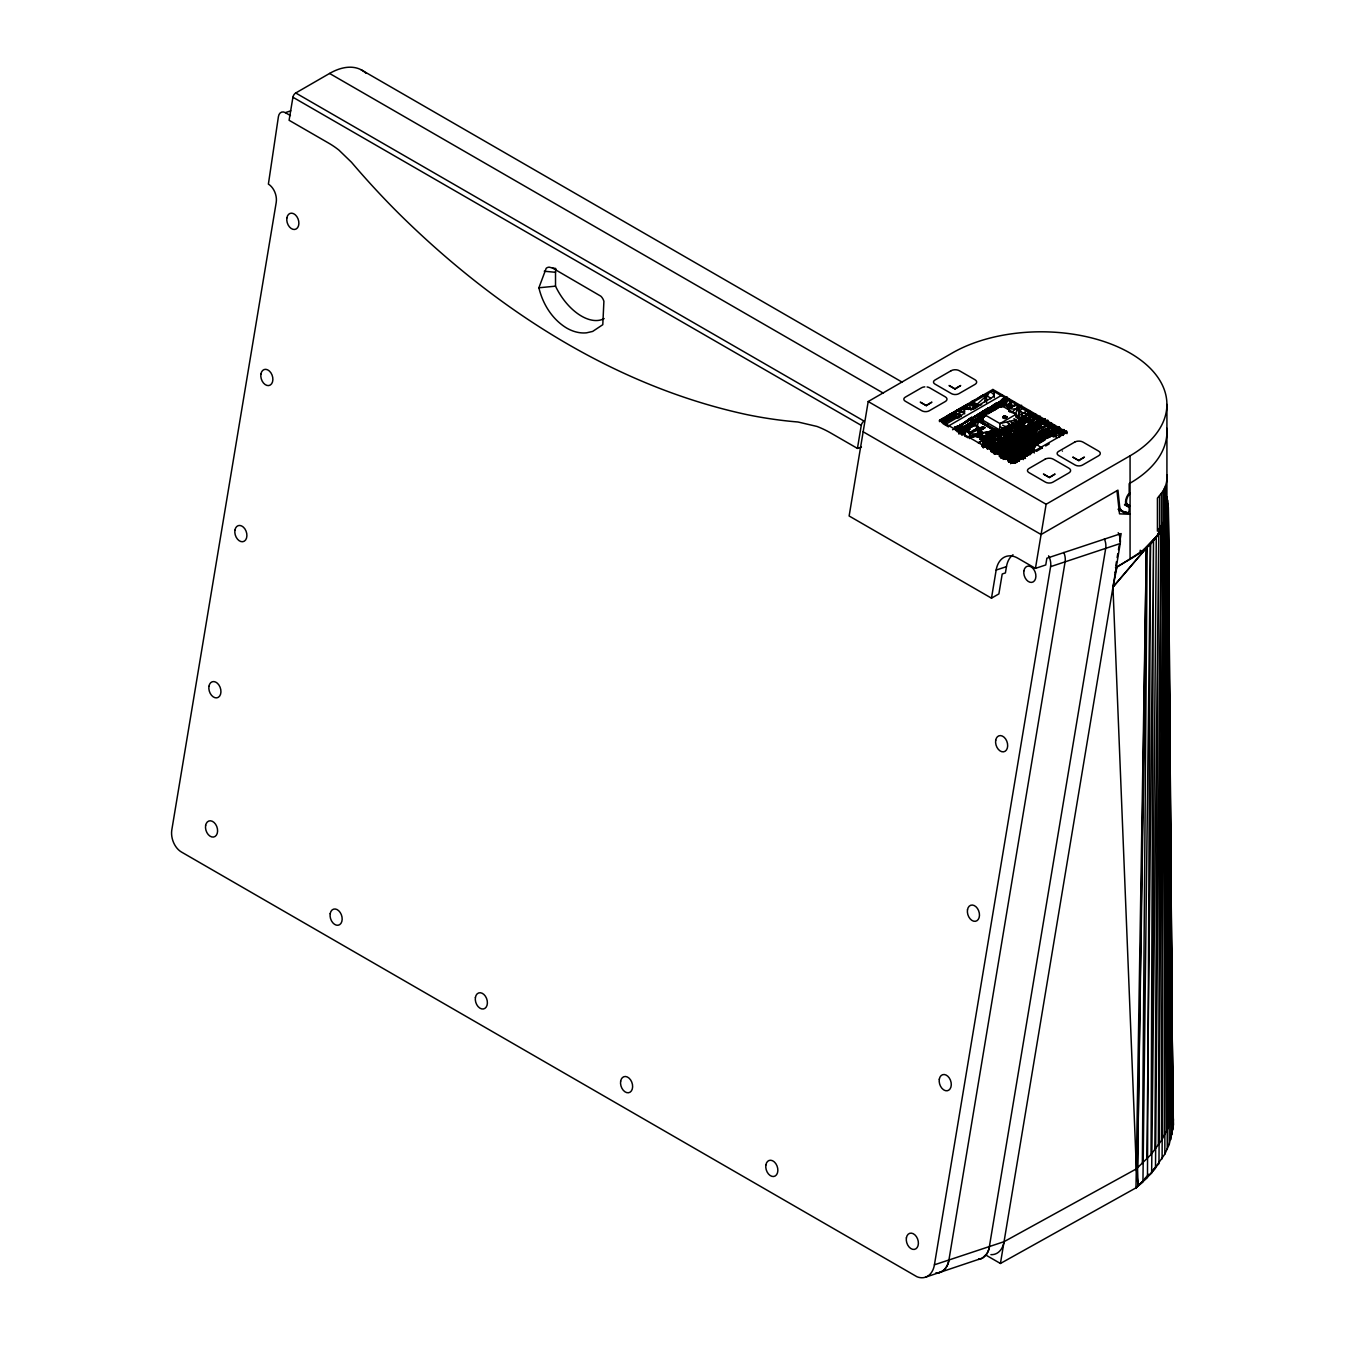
<?xml version="1.0" encoding="UTF-8"?>
<svg xmlns="http://www.w3.org/2000/svg" width="1345" height="1345" viewBox="0 0 1345 1345"><rect width="100%" height="100%" fill="white"/><g stroke="black" fill="none" stroke-linecap="round" stroke-linejoin="round"><path stroke-width="1.5" d="M995.35 453.147L1007.338 444.926L1031.48 431.695L1031.48 420.296L1034.339 418.648M1018.619 418.446L1018.636 411.082L1021.46 409.384M1019.661 420.481L1019.661 411.267M985.885 1255.087L1000.428 1263.476L1135.987 1187.854L1151.639 1172.907L1164.854 1154.06L1164.602 524.836L1168.217 510.848L1167.006 496.708M1167.241 1149.235L1167.006 517.892L1169.242 1144.393L1164.854 1154.06M960.397 432.636C968.938 432.434 957.674 423.288 963.423 428.467L963.44 430.871L959.59 433.309L960.565 432.754L959.674 430.686L957.354 429.29L958.195 428.82L958.228 431.459L957.304 429.358L958.245 428.769L960.532 430.114L960.515 432.804L964.415 430.534L964.415 427.979L961.204 427.054L960.515 432.804L959.59 433.309L958.245 428.769L957.354 431.997M958.834 434.065C963.625 431.157 962.465 431.442 961.86 434.015M962.549 433.561L964.836 432.249M1045.082 418.951L1042.257 420.598C1035.347 414.394 1029.665 412.696 1018.653 406.963L1021.628 405.248M1041.064 419.304L1039.988 418.009L1040.862 422.532M1055.926 431.224L1056.279 430.35L1051.874 428.887C1053.74 422.532 1046.528 424.095 1045.048 421.119M1050.092 427.861L1052.16 429.055M1051.874 425.793C1053.152 423.137 1049.907 427.206 1052.244 428.231C1051.252 423.406 1051.622 426.197 1052.109 428.651C1050.815 423.44 1059.406 428.685 1061.087 431.476L1063.929 429.828M1063.929 429.492L1061.087 431.123C1065.122 430.114 1063.424 437.495 1059.423 433.241C1059.036 419.102 1058.28 438.05 1055.64 431.072C1059.12 427.861 1053.034 426.331 1054.547 426.97C1055.102 433.746 1057.389 428.483 1054.547 426.97M290.772 110.828L285.342 112.644A8.07 5.531 71.6 0 0 278.415 116.628L268.395 184.097A14.425 9.886 71.6 0 1 276.196 202.557L171.773 830.151A17.182 11.769 71.6 0 0 181.44 852.024L916.971 1276.758A22.949 15.72 71.6 0 0 934.422 1264.804L1004.043 1241.687L1136.357 1168.889L1151.051 1154.548L1161.492 1140.493L1162.954 528.249L1164.602 524.836L1162.097 1158.852M1164.249 1135.701L1165.947 521.372L1166.636 1130.893L1161.492 1140.493M964.718 435.763C962.717 429.996 966.584 428.029 970.434 432.502C970.653 432.333 981.531 426.197 977.596 428.433C976.571 442.757 983.481 423.877 974.284 425.003L973.158 425.911L974.2 425.054M1158.381 1145.234L1161.004 531.594L1162.954 528.249L1158.97 1163.593L1153.22 1169.662M990.357 438.319L986.81 440.336C994.829 442.892 991.467 446.809 985.919 441.076C987.852 436.015 993.249 439.445 986.053 439.933M995.266 442.37L991.719 444.59L995.35 442.555L995.266 440.992L991.853 443.278M1144.914 548.474L1144.074 549.466L1157.339 535.377L1165.56 518.548A125.825 72.647 0 0 0 1166.771 504.325M1145.705 548.256L1145.705 547.818A125.825 72.21 0.3 0 0 1164.501 521.86L1157.339 535.697L1144.898 548.911M1140.173 1183.617L1135.987 1187.803L1142.947 1181.919L1150.463 544.355L1146.36 547.987L1135.987 1187.854L1147.47 1177.463L1150.463 544.355L1161.004 531.594L1155.489 1168.284L1151.303 1172.47M1154.884 1149.925L1158.785 534.907L1151.639 1172.907L1135.987 1187.803M1142.359 1163.576L1147.167 547.348L1137.534 1167.931L1138.122 1186.29L1136.357 1168.889L1112.971 587.109L1116.905 567.22L1140.241 552.324L1140.257 550.223M1033.279 432.3L1033.363 422.448L1039.483 420.027M1156.28 538.134L1151.051 1154.548L1153.506 541.278L1146.865 1159.104M1169.242 1144.393L1173.378 1125.076L1172.168 1032.859M984.59 401.97L985.65 394.573M1137.534 1167.931L1146.36 547.987L1112.971 587.109L1146.074 548.306L1140.291 552.055M1002.782 417.538C1005.673 411.99 1008.918 421.523 1002.782 417.538L1004.849 416.093L1006.783 416.832L1006.329 418.16L1006.917 416.731M980.522 427.929L979.21 428.786L981.547 429.694L982.707 428.752L981.06 429.694L982.707 428.752L981.06 429.694L981.816 429.223M1052.143 428.063L1048.108 426.718C1048.142 417.084 1048.142 428.366 1044.342 424.532L1043.754 420.178L1044.342 423.675M1055.64 431.072C1056.733 418.429 1055.64 440.336 1055.455 427.037M1066.585 431.022L1063.307 432.216L1063.189 435.41L1063.172 432.317L1066.585 431.375M1039.685 433.51L1039.769 431.795L1052.261 425.692L1000.327 456.005M1029.564 416.008C1029.53 413.033 1020.216 413.705 1018.283 409.452M1033.33 418.177L1033.33 416.984L1031.262 416.984M1042.56 423.507L1044.46 423.574L1036.81 420.178C1035.616 408.83 1038.559 423.994 1033.044 418.009C1032.91 409.132 1030.203 416.933 1033.33 416.984C1031.077 409.99 1035.482 421.321 1029.261 415.84C1028.79 403.029 1030.119 424.902 1029.413 412.007C1026.285 410.107 1028.774 413.352 1029.564 414.815M1048.091 423.625C1048.461 422.683 1049.722 427.693 1046.326 425.676M1053.858 430.03L1056.346 430.534L1048.512 437.108C1040.391 438.201 1051.555 433.594 1052.731 434.721M984.742 436.15L986.255 437.226L982.22 437.932L984.859 438.033L984.254 436.183M1017.291 461.638L1030.505 451.584L1023.646 455.535L1030.522 451.416L1020.788 456.241C1047.52 446.893 1008.868 451.214 1024.47 458.443M1045.805 431.375L1045.267 430.4L1042.493 431.611L1046.292 431.056L1004.9 455.165L1003.051 455.215M956.127 430.703L957.573 429.896L953.622 429.189M1005.993 452.979L994.291 453.046L1001.857 448.642L998.78 446.927L999.873 444.573L1000.831 450.356M1014.853 426.869L1016.181 427.407L1014.517 434.519A3.043 1.765 0 0 1 1015.172 436.251L990.912 450.087L1026.975 429.862L1041.77 423.053M1044.376 420.312L1042.257 420.598M1048.108 426.718L1048.142 422.481L1048.394 426.886M1057.624 432.199C1063.206 434.771 1057.674 419.169 1059.692 433.409M366.176 73.387A64.812 37.408 -60 0 0 329.575 73.454L295.732 92.99A4.069 2.354 -60 0 0 292.924 97.243L289.091 120.277L328.752 143.175A96.571 66.124 71.6 0 1 338.873 150.068L351.482 162.257A762.514 522.163 71.6 0 0 399.297 213.989C495.212 308.661 613.606 385.88 746.694 414.579A765.591 524.264 71.6 0 0 797.988 421.994L817.003 426.449A132.331 90.619 71.6 0 1 831.042 433.174L857.438 448.406L861.422 447.095M857.438 448.406L861.271 425.373A4.069 2.354 -60 0 1 864.095 421.119L295.732 92.99M1115.459 567.691L1130.069 559.251L1130.069 455.804A125.825 72.647 0 0 0 1130.069 353.079A125.825 72.647 0 0 0 952.125 353.079L868.197 401.533L849.132 515.992L991.484 598.172L998.881 593.902L1002.21 573.996L1005.421 572.92L1006.463 566.649A25.168 17.233 71.6 0 1 1013.004 554.762M991.484 598.172L996.157 570.061A25.168 17.233 71.7 0 1 1017.661 558.108L1035.448 568.38L1045.754 564.95L1046.881 558.209L1121.142 533.562L1119.797 541.581M1035.448 568.38L1046.124 504.257L1130.069 455.804M934.422 1264.804L1050.596 566.649A12.576 8.608 71.6 0 0 1048.579 555.821M935.801 1272.942C943.013 1273.446 948.124 1266.553 948.931 1259.979L1065.105 561.823A12.576 8.608 71.6 0 0 1063.794 552.459M925.394 1277.229L982.405 1258.096L987.011 1253.557L988.962 1249.068L1105.708 548.356A12.576 8.608 71.6 0 0 1104.413 538.992M1115.795 565.69L1116.451 561.672M1117.123 557.654L1117.796 553.636M1118.468 549.617L1119.124 545.599M1000.428 1263.476L1120.217 543.531A12.576 8.608 71.6 0 0 1118.199 532.704M1166.636 1130.893C1176.572 1111.289 1171.293 1088.761 1172.168 1067.896M991.248 451.281L992.341 448.927L993.299 450.777L992.341 448.927M991.837 451.617L992.929 449.264M997.065 452.525L996.107 446.759L995.014 449.112L995.603 453.383M995.603 449.449L996.695 447.095M994.258 453.601C998.999 453.45 1004.749 444.859 1005.539 445.783C1006.564 449.381 994.325 451.096 999.369 447.196L1000.461 444.909M1004.227 442.74L1002.899 442.824L1002.546 444.758L1004.227 442.74L1004.597 448.171M1006.312 446.506L1007.405 440.218L1008.38 446.002M1007.993 440.555L1006.312 442.572M1010.986 438.672L1005.993 441.379L1010.986 438.672A3.043 1.765 0 0 1 1007.993 438.302C1002.496 438.554 997.687 448.373 990.542 445.968L996.443 442.942L987.701 448.86M1028.639 411.721C1028.32 415.218 1031.413 415.218 1027.496 414.815M1036.625 416.16L1036.81 420.178L1036.222 415.84L1037.298 417.118M1036.171 419.152L1037.516 419.657L1035.028 419.152M1047.469 425.676C1045.653 417.202 1046.242 428.5 1051.908 427.744M1059.406 430.148L1059.423 433.241L1059.003 429.156M1058.179 428.921C1054.984 433.409 1061.289 431.51 1059.423 433.241M1063.071 434.317C1061.138 426.651 1066.837 434.469 1061.39 434.385M981.615 427.374C982.808 426.785 980.505 426.079 983.783 428.097L983.649 428.685M1008.733 411.318L1016.299 414.159L1000.814 405.215L984.506 414.647L981.547 422.515L999.402 432.821L999.991 423.574L1016.299 414.159L1019.258 419.001M1038.794 421.338L1044.628 423.507M1043.939 423.54L1044.073 420.228M1028.521 454.812A7.364 4.254 0 0 1 1028.521 454.257L1029.732 452.172M1005.707 459.469L1044.897 435.814L1049.302 435.074L1047.368 436.335L1048.512 437.108L1045.485 436.335L1015.29 453.786L1015.626 457.367L1019.392 459.788M1053.858 426.953L1054.144 430.198L1054.413 426.752M1027.496 411.721L1027.782 414.983L1028.034 411.52M1031.951 417.017L1031.8 413.705M1036.407 416.109C1032.725 415.37 1037.365 422.313 1035.028 416.076M1042.257 420.245C1045.099 427.895 1039.298 419.892 1045.082 418.614M1043.031 423.591L1043.468 420.43L1042.56 420.43M1050.563 424.852L1050.378 428.029L1050.092 424.768M1050.563 427.945L1050.344 424.65M1061.087 431.476C1063.105 434.99 1060.129 433.662 1062.769 431.325M992.391 450.272L1029.06 430.602L1026.117 428.517M1032.59 451.954L1035.549 444.085L1042.425 448.053M1054.497 425.676L1043.754 431.072L1044.409 430.501C1039.954 431.14 1050.109 432.619 1053.068 429.559M992.005 436.251L997.805 439.765C1010.196 431.526 980.286 434.385 997.048 440.706C997.368 439.428 1004.194 437.646 999.873 438.134M994.51 440.723L986.81 440.336L990.34 438.201M1001.369 437.713C982.422 443.413 1016.047 433.477 992.627 436.621C1000.814 432.031 993.367 436.906 990.744 437.159C1000.092 431.089 989.601 439.378 984.876 440.454L983.666 445.145L981.85 446.254L983.329 447.112L994.644 440.639M1025.142 426.752C1030.943 430.131 1016.954 430.77 1017.812 426.634C1013.962 429.61 1013.844 441.395 1006.951 435.982L993.552 445.145L990.508 443.346L983.346 447.582M963.676 432.283L965.929 429.442L969.863 429.475L966.013 429.677L960.75 432.888L962.532 432.216L960.918 433.14L961.725 432.737M977.63 437.377L980.202 431.829L975.982 434.284L997.149 430.333M1165.308 519.355L1164.501 522.062A125.825 72.647 0 0 1 1130.069 559.251M971.376 420.598L973.326 419.455L975.041 420.464A3.934 2.27 0 0 1 973.158 421.557L971.393 420.901L972.603 419.69M981.077 437.259C981.783 437.276 984.557 434.317 981.245 437.36C977.933 436.436 983.245 433.174 983.498 436.217M987.432 434.183L989.634 432.518C985.33 436.537 985.818 429.946 989.449 433.04M977.596 428.433C973.578 436.772 956.614 429.257 973.242 425.911C951.234 438.89 984.103 414.361 977.765 433.746C955.723 435.612 992.66 422.011 970.518 432.687L978.824 427.609L977.748 428.483M1030.556 411.435L1023.747 416.076L1022.822 415.538L1021.511 422.918L1028.185 420.346L1028.253 426.315L1018.619 427.105L1015.139 430.215L1009.675 431.846L1015.071 430.35L1014.517 434.519L1009.187 431.442L1017.812 425.777M538.891 287.78L546.188 268.311A10.508 7.196 71.6 0 1 549.163 267.151L552.425 267.991L600.828 296.186A8.776 6.019 71.6 0 1 603.905 301.314L602.795 324.683L592.657 331.425L586.571 332.82A55.296 37.862 71.6 0 1 566.581 328.012C552.173 319.269 542.724 303.97 538.891 287.78L555.519 286.166A46.016 26.564 60 0 0 604.157 318.58M1115.055 572.802L1116.905 567.22M954.446 427.004L955.253 428.399L957.371 425.877L959.641 425.877L965.929 429.442L961.036 434.015M1048.108 425.003L1038.727 431.611L1038.727 433.224L1005.488 452.424L994.291 453.046C989.365 452.643 1004.816 450.037 996.779 449.432C989.987 453.988 1002.916 448.389 1001.857 448.642M998.427 448.104C999.453 450.239 996.964 448.776 999.369 447.196M1004.143 445.464L1005.623 446.473C997.519 445.8 1003.168 449.196 1007.338 445.75L1031.48 431.695L1009.591 443.615L994.443 453.618M994.241 453.87L1010.045 444.136L1007.338 445.75C1000.545 438.268 1026.739 436.318 1027.446 430.686L1029.228 430.013L1007.338 445.75L1004.009 443.9L1003.639 442.404M985.364 423.591L979.009 419.674L985.986 415.386L963.222 428.332L984.473 415.739M980.858 422.532L999.806 433.762L1001.016 433.258L981.127 422.565M990.845 443.194L985.902 443.194L982.691 440.891C982.892 437.259 1002.832 431.947 996.477 431.493L984.876 440.454L983.447 444.472L982.253 443.8L985.196 443.8L985.078 446.103M989.332 443.211L987.566 442.589L989.382 443.379M992.257 439.882L993.333 440.908M995.199 439.933L993.535 439.075L994.93 439.899M1017.039 404.122L1011.121 407.535L1009.288 406.829L1009.439 404.038L1006.682 405.198L1010.885 402.357M999.57 437.411L998.024 436.368L1024.049 421.338L1021.544 423.187L1028.185 420.346L1023.209 417.471L1023.427 420.632L1021.763 422.095L1022.032 415.084L1021.074 414.529L1025.512 411.957M1009.406 430.82L1011.928 433.796L1011.928 435.511L1009.708 436.806L1009.708 435.091L1005.102 429.206L1004.749 431.14L1004.749 429.425C1009.977 425.054 1011.221 434.536 1003.975 434.015C1011.238 430.097 999.654 434.418 1006.211 435.561L1000.596 438.655M1016.517 410.982C1022.116 403.214 1012.667 414.327 1016.517 417.185M1020.72 411.267L1017.694 409.401M1008.767 462.209L1037.045 444.825L1014.164 459.452L1011.221 462.562M960.448 430.148L963.423 428.467L960.448 430.148L963.44 430.871M985.246 427.71L983.145 428.534L983.75 426.886M1017.812 426.634L1015.307 430.081L1018.619 427.105L1015.139 430.215L1016.181 427.407L1017.139 427.962M986.944 413.302L988.003 408.241M990.475 407.384L986.541 412.142L987.903 408.51M976.47 427.626L979.311 420.094L982.438 418.144M994.981 450.003C997.402 448.726 992.19 451.315 995.888 451.769M998.747 447.818L999.957 447.179L997.721 448.473M1001.336 439.008L997.704 441.076M1033.179 417.908L1033.75 414.411L1032.641 413.924M1165.089 519.927L1157.423 531.157L1157.423 498.171L1163.139 490.975L1165.56 485.764A127.876 56.86 9.4 0 0 1166.922 477.542A126.649 56.322 9.4 0 0 1166.771 474.718M983.783 428.097L984.759 427.525L983.145 428.534L983.783 426.97M964.567 433.678L962.482 434.233L964.331 433.947M990.038 407.249L986.541 412.142L988.054 408.392L955.253 428.399L955.253 427.105L955.253 428.399L956.463 427.676M987.432 437.428L988.827 436.537L986.44 437.781M976.806 422.179C974.015 419.59 979.765 422.027 974.385 422.296L975.394 422.986M1012.886 435.292L1015.761 430.904L1014.517 434.519L1016.03 430.904L1012.886 435.292L1015.509 430.854L1014.517 434.519L1016.282 430.854L1012.886 435.292L1015.307 430.77L1014.517 434.519L1016.484 430.77L1026.269 425.692L1016.635 430.652L1012.886 435.292L1015.071 430.501L1026.269 425.692L1014.517 434.519L1015.139 430.652L1012.886 435.292L1009.675 437.495L1013.205 435.73L1010.482 437.495M981.547 420.8L984.506 414.647L999.991 423.574L1015.408 419.926M1032.59 450.239L1035.549 444.085M1040.845 421.54C1039.702 413.47 1042.459 424.516 1040.173 421.355M987.196 448.843L989.063 445.111L994.661 441.832L996.225 442.74L992.408 445.262L1002.176 440.067M987.28 448.658L989.063 445.111L988.104 443.8L994.661 441.832M1000.512 442.724L998.124 444.169L1000.848 442.555M964.399 412.058C962.028 411.183 957.421 411.2 959.742 414.479A7.196 4.153 0 0 1 961.171 416.462M1029.413 412.007L1029.984 412.226M1051.874 428.887L1051.689 424.852M1059.894 432.35L1059.541 433.124L1059.406 429.29M1034.238 418.682C1033.145 420.581 1020.805 422.683 1026.975 419.657L1025.008 420.935L1028.185 420.346L1021.746 423.356M1026.823 429.996L1027.446 430.686L1009.221 441.681L1038.811 424.768L1036.138 423.221L1026.823 429.996L991.198 450.928L1026.739 430.282L991.753 450.525M1035.062 446.607L1012.398 463.067M1043.316 431.426L1004.614 455.215L1046.292 431.056M1053.37 426.315L1044.729 431.173L1047.436 429.744L1050.109 431.241L1044.897 431.728L1046.175 430.736L1044.897 431.291L1050.109 431.241L1052.278 427.962L1045.889 424.23M984.943 437.344L983.329 438.083M991.215 433.779C992.795 435.629 989.617 431.476 990.811 434.654L988.861 434.654C993.383 437.545 982.203 432.199 991.08 434.183M976.739 421.422L959.473 432.199M1047.705 425.709L1047.839 422.397M1003.689 418.312L1006.329 417.824L1002.916 417.421L1003.673 415.958M1010.314 405.248L1009.288 406.829L1007.203 405.618L1009.675 404.694L1013.525 405.618L1017.173 403.92M1006.766 443.278L1004.379 444.035L1007.338 445.75L1007.909 444.876M966.013 429.677C963.861 432.283 961.625 431.812 964.315 428.5L979.311 420.094L960.532 432.3M1034.12 415.555L1024.049 420.38L1033.431 414.815L995.216 435.192L996.763 436.083L1024.049 420.38L1027.513 418.245L1029.682 414.933M1023.175 455.4L1030.388 451.264L1014.164 459.452L1015.979 457.771L1011.558 462.63M1034.54 415.454L1025.008 420.935L1034.54 415.454L1026.42 427.491L1023.192 429.677L1039.097 420.447M1042.778 418.951L990.139 449.398M986.541 412.142L988.676 408.947M1039.668 418.009L1039.483 421.355L1039.937 418.245M1062.533 431.291L1061.087 431.123M1006.211 458.847L1048.663 435.645L1051.202 431.879L1055.657 429.341M1003.185 435.713C1006.615 433.931 1004.833 438.739 1003.387 435.578M1058.313 430.888L1053.875 433.46L1051.202 431.879L1048.444 435.73L1007.439 459.553M976.588 421.826L973.309 422.078L975.024 423.137M1006.01 402.727L1007.825 400.995L962.801 428.113M1052.765 436.486L1060.902 430.669L1048.512 437.108L1048.209 436.15M975.058 420.128L972.754 422.027L975.058 420.128L972.284 421.086M983.699 435.881L982.556 436.167M989.651 432.703L988.373 432.989M1000.596 444.489L1002.748 443.262L999.823 445.128M1010.599 463.706L1015.626 457.367L1011.49 462.882M1011.49 462.747C1014.987 458.527 1022.57 456.796 1028.521 454.257M1044.93 421.792L1047.755 420.161M1052.009 425.692L1052.009 425.054M961.641 432.266C962.297 432.283 963.726 430.081 967.879 431.005M971.51 421.119L973.914 419.455L971.51 421.119L972.704 420.666M1017.005 410.259L1018.938 407.989L1016.82 410.427L1018.535 407.905L1016.736 408.544A7.784 4.489 0 0 1 1008.969 408.258L1003.874 404.374L1004.211 401.953L1007.64 398.523M1014.903 459.317L1022.452 455.535L1015.139 459.368L1018.804 460.679L1015.357 459.452L1022.452 455.535L1020.922 456.392L1025.243 458.359M970.518 437.898L978.941 433.056L977.714 433.796M1012.482 463.168L1015.139 460.225L1012.213 463.134M1012.667 463.1C1018.434 456.896 1030.505 450.222 1014.752 463.033M1034.793 419.018L1026.42 427.491L1009.338 437.36M1144.612 1178.758L1148.916 1174.185M1011.221 462.949L1014.012 460.024M996.914 439.243L1000.545 437.091M985.414 394.959L989.399 397.347A7.196 4.153 0 0 1 990.643 398.809M1011.995 463.184L1014.903 460.276M1048.444 426.415L1048.747 423.473M1039.988 418.009L1040.862 421.859M976.436 436.587L982.607 432.048L977.832 428.752M994.359 452.609C997.065 450.743 991.971 451.348 995.586 449.381M1014.634 459.317L1016.114 457.888M994.056 410.477L996.107 409.031M961.641 433.275L962.717 433.897M979.799 428.651L980.892 429.274M971.157 409.552L987.936 394.505M1009.002 399.23L1005.034 400.995L1007.607 398.591L1005.034 400.995L1001.1 400.541M1015.979 457.771L1008.632 462.31M999.94 449.852L1031.48 431.695L1008.716 444.405L1009.591 443.615L1008.397 443.463M981.043 437.159L981.581 435.763M986.995 433.981L987.533 432.569M974.537 436.906L978.773 433.477L996.813 430.198L981.11 439.176M1015.139 430.215L1018.619 427.105M955.303 429.711L971.443 417.387M955.37 429.643L971.578 417.421M995.485 435.662L992.005 437.797L1018.619 422.128M961.456 432.367L965.929 429.896L960.532 433.073L963.407 431.358M1036.81 419.321L1036.407 419.186M991.114 450.962L1027.832 429.206L991.601 449.835M1029.665 412.646L1024.84 416.698L1027.513 418.245L1021.763 422.095L1024.049 421.338L997.721 436.553M1003.622 458.998L1044.712 435.242L1051.756 432.233L1053.875 433.46L1007.388 459.603M964.012 431.106L960.885 433.83L965.727 430.081M980.387 439.596L993.064 428.584M1011.659 412.461L1019.527 405.635M1015.105 463.151L1022.923 456.358L1025.478 458.426L1023.175 456.358L1015.357 463.1M976.268 421.153L975.697 420.783M990.677 433.124L990.744 433.51M984.742 416.008L963.608 428.282L985.986 415.386M957.438 430.921L1007.64 398.742M1017.123 461.705L1023.427 456.308M1028.337 429.307L1027.446 429.727L1038.811 424.768L1028.404 430.282L1029.06 429.727L1027.193 429.778L1038.811 424.768L1010.297 443.984L1007.338 442.32L992.106 451.096M1042.325 423.372L1010.297 443.984L1027.698 430.686L992.038 451.163M980.303 427.575L979.715 427.71M989.029 432.602L986.019 433.409L988.323 432.115L987.079 432.838M1007.809 460.377L1049.167 436.553L1048.293 436.301M979.026 443.245L983.111 439.865L974.083 434.654L969.123 437.529M992.291 449.482L994.157 448.389M996.057 447.297L997.637 446.389M1005.034 400.995L1007.724 398.809M987.802 395.111L986.557 396.825L986.541 402.727M998.41 432.098L995.552 433.746M1030.236 454.66L1022.923 455.4L1035.263 446.691M969.879 437.966L974.083 434.654L976.403 436.873M1010.751 445.329L1005.572 447.717L1001.89 446.927L1003.135 445.027M994.039 453.618L1004.631 447.246M1027.832 429.206L991.215 450.911M1033.397 451.264L1030.371 449.533L1022.671 455.451L1030.388 451.264L1022.923 455.4M1003.084 458.46L1050.109 431.241L1044.964 431.577L1046.309 430.888L1002.075 458.073L1044.527 431.947L1004.614 455.215L1043.552 431.846L1042.627 431.863L999.94 456.678L1043.401 431.728M1044.342 422.834L1039.904 425.407L1042.577 426.937L1010.297 443.984L1027.95 430.635L1009.221 441.681L1027.698 430.686M1011.272 405.618L1009.288 406.829L1013.525 405.618L1011.121 407.535L1014.483 405.248L1015.357 404.038L1014.483 402.827M994.291 453.046L996.057 451.718M984.876 440.454L997.368 431.19M997.065 436.52L1023.36 420.783L1021.662 422.7L1024.318 421.338L997.855 436.705M974.015 419.859L974.368 420.043M982.842 426.735L983.145 428.534M985.044 437.764L984.288 438.369M1044.628 424.701L1044.83 421.473M996.225 443.598L988.323 448.389M959.977 424.314L965.037 427.29L985.011 414.243L984.456 411.856M999.839 441.379L996.443 443.396M971.695 417.404L959.708 425.793L1006.783 398.708M971.275 417.723L959.708 425.793L1006.564 398.305L959.708 425.793L987.919 408.191L959.708 425.793L1006.783 398.07M977.68 418.463L965.037 427.29L970.905 427.357M1000.092 433.796L1001.016 433.14M1035.869 414.378L1024.554 420.43L1035.314 414.327M1021.511 423.44L1024.772 421.204L1031.279 420.38L1033.33 421.607L1032.338 422.263L1032.321 432.014L1005.371 446.826M1004.295 434.452L1007.102 432.216M985.162 447.347L994.325 441.715M995.216 435.192L1018.266 423.271L1018.266 421.607L1020.838 420.111L1025.445 425.995L1025.445 427.693L1023.226 428.988L1021.174 427.727L1018.619 421.405L1020.704 424.297L1017.593 426.432L1021.04 424.448M1033.868 451.567L1030.371 449.533L1014.164 459.452L1030.371 448.675L1008.75 460.814M976.319 434.401L980.202 431.829M998.057 450.256L996.04 449.751L1006.094 450.256L1036.104 432.922L1036.104 428.786L1040.862 425.962M1058.935 437.461L1059.81 436.873L1058.851 436.318L1063.307 433.746M1010.297 443.984L1043.014 422.464M988.508 438.537C980.001 444.842 988.34 436.57 989.466 439.025M994.459 435.007L990.828 437.394L994.863 435.057M976.722 434.452L980.438 432.031L970.653 437.848L970.619 432.518L969.325 433.107L964.701 430.568L965.895 429.845L969.459 433.275L969.459 438.537M961.103 428.433L1006.884 398.893M969.459 433.275L970.619 432.518M1023.999 429.677L1042.812 418.715M1004.227 447.297L1001.621 448.995L1005.572 448.995L1034.204 432.468L1034.221 425.524L1037.096 423.776M1058.145 431.022L1049.873 435.999L1059.036 431.005L1049.167 435.595L1051.387 434.166M1023.209 417.471L1023.595 420.514L1026.353 419.27L1024.554 420.43M1042.661 441.042L1008.01 460.763L1052.109 434.166M1045.805 430.518L1044.275 431.022L1045.267 430.4M963.524 434.284L964.6 433.611L963.373 434.3M960.969 428.702L1008.094 398.826M994.073 435.057L990.744 437.159L995.569 434.2L995.435 435.545L991.921 437.713M1014.164 459.452L1034.725 446.506M1002.042 399.381L1005.556 397.178L1002.143 399.398M985.095 440.252L1002.664 429.257M1018.468 419.371L1023.747 416.076L1018.871 418.598M1030.623 454.291A5.245 3.026 0 0 1 1031.867 452.559L1032.153 452.391M988.575 448.204L993.871 444.909M983.683 417.051L979.093 419.909L983.918 417.084M988.222 408.174L959.708 425.793L1006.497 397.767M1002.479 399.364L1006.026 397.162L1002.428 399.482M1021.074 414.529L1024.621 412.327M996.964 402.928L991.652 406.19L997.183 402.979M1000.512 400.76L1005.841 397.481M1009.338 399.381L961.271 428.836L1008.935 399.7M1021.544 423.187L1024.772 421.204L998.024 436.654L1024.554 421.288L1021.477 423.019M1001.689 444.035L1002.748 443.262M1027.698 429.727L1038.811 424.768L1029.06 429.727M1049.873 435.999L1053.875 433.46L1049.167 435.595L1051.639 434.082M1000.747 400.793L1006.094 397.548M979.009 419.674L983.397 417M963.642 433.847L962.986 433.947M1034.456 446.439L1030.051 449.112L1034.389 452.962M963.524 431.879L965.643 432.687M979.093 428.231L980.169 427.592M1004.059 433.779L1006.363 432.384M1017.593 425.962L1022.94 423.002M1022.301 455.669L1015.593 459.721L1019.073 460.982L1015.509 459.587L1022.301 455.669L1015.509 460.024L1019.039 461.066M997.435 402.979L959.708 425.793L1007.27 397.01M1001.033 400.81L1006.43 397.548M973.158 421.557L975.058 420.413L973.057 421.573M961.389 428.887L1009.792 399.599M1006.682 405.198L1009.675 403.399M1027.597 411.435L1029.16 410.494M962.953 427.996L1007.203 401.365M1030.32 451.735L1023.646 456.224L1027.513 455.568M973.931 436.301L980.438 432.502M1024.924 421.069L1028.606 418.883L1031.279 420.38L1022.738 423.759M1004.547 439.126L1006.581 437.915M1001.235 444.186L1002.597 443.362M997.519 451.416L1001.285 449.196M960.75 432.518L965.929 429.442M1039.181 420.228L1023.595 429.711L1026.723 427.912M1044.897 431.728L1046.309 430.888M990.946 434.637L991.753 434.3M1008.481 441.295L1026.823 430.434L1008.111 441.194M962.6 431.106L965.727 429.257L969.728 429.358M991.03 433.191L990.29 433.477M983.161 447.734L990.29 443.531M1008.716 444.405L1030.438 431.56L1030.438 419.943L1028.606 418.883M1049.789 436.301L1052.731 434.553M972.301 421.708L973.427 421.052M1000.529 406.812L1005.858 403.752L1000.562 406.846L1005.858 403.752L1009.725 411.637M996.998 436.284L1023.36 420.783M1027.513 418.245L1023.797 420.43L1026.168 419.186M983.666 444.674L988.978 441.631M998.629 443.379L999.133 443.009M1009.221 441.681L1038.811 424.768L1027.95 429.778L1028.757 429.475M984.389 415.84L962.902 428.45L984.389 416.093M987.97 413.739L1005.858 403.231L988.037 413.655M984.943 447.179L990.542 444.253M1031.867 452.559L1033.733 451.483M940.928 419.623L944.56 417.522M957.236 410.124L960.851 408.006M957.573 429.896L956.379 430.551M979.093 419.438L984.624 416.143L963.222 428.332M1001.084 407.115L1006.01 404.257L1000.512 407.182M1024.84 416.698L1030.119 413.604L1024.84 416.698L1029.278 414.125M1005.303 447.633L1010.095 444.859M1053.387 425.81L1044.275 431.022L1054.598 425.003M1053.101 425.894L1044.275 431.022L1052.95 425.962M1030.136 448.877L1035.566 445.716M947.973 415.555L951.554 413.453M980.286 396.741L983.868 394.64M970.485 437.697L977.613 433.578L972.183 436.654M972.502 436.806L980.522 432.266L972.99 436.789M992.476 439.445L995.334 437.781M984.893 446.893L990.206 443.8M1000.041 456.005L1046.343 429.122L999.94 455.501M1044.275 431.022L1053.135 425.861M1004.614 455.215L1046.175 430.736M1004.076 459.25L1051.202 431.879M1007.708 460.629L1049.167 436.553M947.821 415.672L951.403 413.604M954.967 411.536L958.531 409.452M962.112 407.384L967.459 404.273M971.023 402.205L974.604 400.137M978.168 398.07L983.514 394.959M984.49 416.261L963.608 428.282M996.763 436.083L1023.427 420.632M1020.098 429.66L1021.595 428.803L1021.595 430.518L1020.098 429.66L1025.848 426.331M990.828 449.516L1043.333 419.068L1036.138 423.221L1040.576 420.649M995.317 452.609L998.797 450.592M1052.261 425.692L1000.226 455.905L1046.343 429.122M1003.37 458.46L1053.32 429.509L1004.732 457.535M1004.396 458.191L1053.185 429.929M1007.809 460.612L1049.419 436.503L1048.444 436.419M939.482 420.279L992.862 389.462L1067.005 432.266L1067.005 433.628L992.862 390.823L939.482 421.641L939.482 420.279L1013.626 463.083L1067.005 432.266M945.569 417.034L963.827 406.476M941.298 420.531L956.514 413.285L954.278 411.99M961.255 410.544L959.775 411.402L957.539 410.107M941.483 422.397L952.243 416.177L960.179 416.126M942.223 422.818L952.748 416.731L960.683 416.681M966.769 406.493L971.224 409.065L981.732 404.542M945.333 424.566L962.465 414.613A10.642 6.137 0 0 0 964.298 409.283L964.399 409.031A11.096 6.406 0 0 0 974.032 407.922L992.122 397.481A10.642 6.137 0 0 0 992.896 390.672M970.737 410.023L976.016 406.98L970.787 403.029M973.36 409.368L976.974 407.266L976.907 405.702L971.678 402.693M948.09 426.214L1001.89 395.144M952.563 429.761L1004.614 399.717M983.178 421.641L980.337 419.993L980.337 418.144L982.842 416.967M962.062 426.584L961.204 427.054L964.331 427.828L963.524 428.467M958.985 432.989L980.522 420.43L976.403 422.28L977.411 421.708M964.079 434.3L965.189 433.695L961.826 435.259M974.066 436.284L976.134 434.704M981.833 433.46L977.798 435.561L974.974 435.376M981.127 436.015L983.01 435.662M1004.749 431.14L1000.411 426.5M1002.513 428.147L1004.749 429.425C1008.279 424.28 1007.287 432.333 1007.674 427.727L1002.63 425.222M1009.389 421.304L1013.457 423.255L1013.457 424.97L1010.532 426.668L1009.288 425.945L1009.641 424.028L1007.17 422.599M1018.619 423.103L1016.047 422.027L1016.4 420.111L1013.928 418.682M1021.208 421.607L1021.208 419.892L1016.147 417.404M978.134 442.74L983.111 439.865L983.262 446.271L981.934 445.514M1010.532 426.668L1010.532 424.953L1013.457 423.255M989.247 438.722L984.876 440.925L988.911 438.588L985.095 441.11L988.138 442.017M999.402 432.821L1021.124 420.296M996.292 434.687L992.745 436.738M1019.174 421.792L1021.393 420.497M1005.909 429.845L1008.128 428.567M1019.426 422.027L1021.645 420.75M996.359 435.847L1021.881 421.019M990.408 439.378L994.089 438.487M1006.379 430.417L1008.599 429.139M1019.897 422.599L1022.116 421.321M1023.797 421.288L996.998 436.755L1024.318 421.338L1021.511 422.918M1006.783 431.072L1009.002 429.778M1020.3 423.255L1022.519 421.96M989.096 441.816L983.75 444.909L989.18 441.849M1007.086 431.762L1019.897 424.566L998.209 436.772M1020.603 423.944L1022.822 422.649M983.514 447.397L996.241 440.05L998.763 441.799L1002.412 439.411L998.024 441.614M1007.489 433.241L1009.708 431.964M1023.226 428.988L1023.226 427.273L1021.006 425.423L1023.242 424.146M1007.607 433.544L1009.826 432.266M1021.124 425.726L1023.343 424.448M1007.758 433.813L1009.994 432.518M1021.292 425.995L1023.511 424.717M1007.96 434.048L1010.196 432.771M1021.494 426.231L1023.713 424.953M994.543 442.051L990.979 444.102L995.266 442.539M1008.195 434.216L1010.414 432.922M1021.712 426.399L1023.932 425.121M1037.398 417.791L1040.223 416.143M1032.372 421.052L1036.81 418.48M1009.708 435.091L1011.928 433.796M1023.226 427.273L1025.445 425.995M990.172 449.449L1042.778 418.816L1026.487 428.231M1037.836 424.213L1035.263 425.709L1035.112 432.804L1006.094 449.549L1000.865 449.432M991.063 451.701L1027.446 430.686L1008.683 441.379M992.476 451.449L1006.279 443.463M1044.93 422.145L1047.755 420.497M1041.602 426.382L1037.146 428.954L1037.062 433.208L1006.413 450.861L997.536 450.609M996.342 453.618L1042.577 426.937M995.132 454.358L1048.495 423.507M1048.697 424.314L1051.521 422.666M1000.814 456.274L1044.409 430.501M1044.729 431.173L1053.791 425.928L1043.552 431.173M1042.863 432.367L1004.396 454.61L997.654 454.274M1000.781 458.241L1049.504 430.938L1047.436 429.744M1003.084 457.754L1045.317 434.149M1003.101 458.443L1054.631 428.937M1055.64 427.979L1059.053 426.684M1056.228 428.668L1059.053 427.021M1051.756 432.233L1046.595 435.208M1042.308 441.025L1018.686 454.677L1018.686 456.812L1023.461 459.57M1051.319 435.511L1048.512 437.108L1051.37 435.578M1034.221 451.079L1031.38 449.432L1031.38 447.582L1045.099 439.916M1020.922 455.098L1028.606 450.659M1053.421 436.957L1060.6 433.931M1036.76 451.096L1042.089 448.019M1045.653 445.968L1049.218 443.9M1062.415 451.079L1062.415 451.113M971.393 420.901L972.284 420.397M980.169 436.553L982.371 435.292L980.068 436.587M1008.75 425.054L999.974 430.081L981.867 419.623M1012.247 423.036L1015.761 421.019M991.971 449.667L1024.671 430.837L1022.637 430.854L1022.637 429.408M1043.754 431.072L1054.278 425.037M1000.142 456.443L1043.316 431.577M1044.527 431.072L1053.606 425.844M966.13 430.013L973.124 425.978M996.763 436.94L1024.049 421.338L1021.662 422.7M993.383 441.698L996.241 440.05L990.29 444.035L995.266 440.992M1003.185 459.435L1055.337 429.526L1004.513 458.393M972.906 436.873L977.462 434.284M1024.772 420.514L1035.734 414.277M1045.015 419.59L991.601 449.348M1048.125 437.932L1060.902 430.669M1034.86 414.277L1024.049 420.38L1035.095 414.277M963.44 431.072L964.415 430.534M1000.899 407.098L1006.01 404.257L1000.697 407.115M980.774 439.109L996.813 430.198L979.866 439.428M1003.017 406.526L1006.279 404.744L1002.916 406.493M1018.367 419.035L1023.747 416.076M969.325 433.107L970.502 432.586M1049.638 436.419L1058.969 431.257M980.455 439.142L996.813 430.198M1049.167 435.595L1053.875 433.46L1048.663 435.645M1049.638 435.73L1053.875 433.46M986.776 437.613L988.827 436.537M1028.404 430.131L1038.811 424.768M1016.484 430.77L1022.856 429.543L1016.03 429.946L1026.269 425.692C1015.206 432.821 1010.532 430.904 1026.269 425.692L1016.719 430.35L1022.856 429.543L1015.761 429.946M1023.646 456.224L1027.664 455.518L1023.646 456.224L1028.639 453.702M984.17 437.024L985.28 436.974L984.069 437.327M1026.269 425.692L1016.635 430.215L1022.856 429.543L1016.282 429.996L1026.269 425.692L1016.484 430.081L1022.856 429.543M1038.794 418.245L1039.702 418.245M1039.483 421.355L1038.491 418.076L1039.483 418.278M1009.607 406.997L1012.398 405.753M1005.589 427.559L1018.686 421.674M1022.402 423.725L1031.279 420.38L1022.065 423.759M963.44 428.332L964.415 427.979M996.157 570.061L1006.463 566.649M1050.596 566.649L1120.217 543.531M956.749 426.752L959.641 425.877L957.22 426.348M952.495 412.663L955.017 414.142L952.125 414.933L956.043 414.916L962.734 411.402L964.432 411.957M951.52 415.033L955.017 414.142L951.772 414.983M951.285 415.084L955.017 414.142M984.019 437.259L985.28 436.974M980.522 1258.92L978.504 1259.391A22.949 15.72 71.6 0 0 989.55 1246.512M1009.187 431.442L1015.071 430.35M1053.354 430.669L1044.191 434.687M1048.915 436.99L1049.806 436.89M998.057 450.861L1006.094 450.256M993.652 453.114L1005.488 452.424M1044.964 431.426L1050.109 431.241M958.918 417.942L953.723 417.959L945.569 422.599L946.947 424.314M988.02 424.549L986.877 424.465M964.483 428.584L968.467 428.584M1004.379 444.035L1005.858 444.069M1118.031 509.234A16.409 9.482 -60 0 0 1118.721 509.402L1121.024 509.503M1118.855 510.646L1122.369 510.781M1118.721 509.402L1127.06 512.983A2.034 1.177 -60 0 0 1129.178 510.31L1129.178 506.964L1124.639 504.358M1166.771 428.214A125.825 72.647 0 0 1 1130.069 483.158L1129.178 483.662L1129.178 493.212C1126.017 496.507 1122.89 505.535 1129.178 506.964M544.271 271.236L555.519 272.295A7.515 4.338 60 0 1 556.225 269.639M1006.279 444.691L1007.338 444.926M552.425 267.991L555.788 268.496M1003.37 418.16L1004.849 418.514M982.522 418.732L982.371 416.967M1019.073 460.881L1015.509 459.587M996.477 431.493L977.411 420.682A3.178 1.833 0 0 1 977.411 418.665M1003.874 396.994L1011.104 401.079M1027.849 410.713L1035.045 414.865M1047.637 422.145L1053.034 425.255M1003.942 397.431L1010.398 401.146M1018.837 406.022L1015.256 403.45M1027.748 411.166L1034.877 415.286M1054.48 426.6L1047.705 422.633M1042.072 419.791L1044.729 421.338M1057.019 437.629L1051.857 434.654L1017.778 454.341L1017.694 457.065L1021.023 459.015M1016.047 420.312L1018.266 421.607L1021.208 419.892L1020.855 421.826M1023.932 426.819L1025.445 427.693M1024.638 429.374L1025.916 430.333M1013.457 424.97L1012.213 422.532M1009.288 424.23L1010.532 424.953M974.486 407.182L968.551 403.752L971.224 409.065M1010.414 434.637L1011.928 435.511M980.337 418.278L983.178 419.926M1031.38 447.717L1034.221 449.364M1032.91 449.062L1036.541 451.163M1125.614 503.282L1130.069 505.838A8.322 4.808 -60 0 1 1126.454 501.668A8.322 4.808 -60 0 1 1130.069 493.312M1009.708 436.806L1006.917 434.721L1005.102 430.921M995.855 429.24L1033.38 450.894M986.473 424.331L1032.775 451.063M1124.504 504.812L1128.556 506.947M960.38 411.049L961.91 412.125M1008.363 442.068L1007.405 440.218M957.993 414.142L960.212 415.42M361.048 69.721L902.159 382.148M1125.614 511.705L1130.069 514.278L1119.511 513.84L1116.955 490.723M995.401 441.227L989.601 437.882M1000.831 446.422L999.873 444.573M995.619 443.934L997.116 444.791M994.14 444.791L995.619 445.649M996.107 446.759L997.065 448.591M982.926 442.471L984.17 443.194M943.097 423.742L948.528 426.869M964.802 435.965L967.828 437.713M991.921 451.92L995.535 454.005M999.15 456.106L1002.782 458.191M329.575 73.454L883.413 393.194M868.197 401.533L1046.124 504.257M292.924 97.243L861.271 425.373M863.154 431.779L1041.097 534.52L1117.947 490.135L1119.645 506.208A16.409 9.482 -60 0 0 1124.756 512.899M285.342 112.644L290.436 115.586M971.981 401.213L979.059 405.484M965.155 407.266L968.602 409.502M956.665 427.592L959.54 429.274M991.315 392.505L992.122 393.043A10.642 6.137 0 0 1 994.224 397.582M1030.371 449.533L1033.179 451.819M1022.671 456.308L1025.344 458.393M1046.578 422.481L1046.797 425.76M1063.66 432.35L1063.307 435.292M1006.766 444.876L1007.338 445.75M1006.598 416.631L1006.901 417.538M1020.704 424.297L1021.006 425.423M958.245 428.769L958.296 431.341M1062.264 431.056L1062.079 434.401M1058.498 428.887L1058.549 432.199M1035.902 415.84L1035.717 419.186M1032.136 413.655L1032.17 416.984M1028.37 411.486L1028.185 414.832M1173.428 1120.318L1172.151 1104.85M1173.378 1125.076L1172.168 1061.558M1172.924 1129.884L1168.217 503.753L1172.773 1106.733L1170.822 862.952M1168.939 724.787L1168.217 510.848L1172.083 1134.709M1168.637 1126.051L1167.763 514.378L1170.856 1139.551M1170.822 1014.887L1170.923 1023.293M1169.494 820.4L1169.814 849.771M1170.822 944.156L1171.697 1023.848M1168.132 613.992L1168.704 672.634M1169.477 754.31L1170.385 848.561M1170.806 892.542L1172.1 1026.571M1168.132 620.6L1168.586 670.987M1169.477 767.575L1170.217 849.485M1170.822 914.566L1171.814 1023.764M1170.822 996.208L1171.075 1023.444M1167.763 500.222L1167.796 504.409M1168.132 544.254L1169.208 672.147M1169.477 703.603L1170.705 850.376M1168.368 507.3L1171.495 1116.35M1168.99 743.667L1170.268 1121.192M1018.989 418.614L1018.989 420.329M1018.653 406.963L1018.653 409.704M1014.836 402.474L1014.836 406.156M1011.44 400.743L1011.457 406.257M1009.675 402.222L1009.675 406.375M1005.455 426.449L1005.455 428.147M998.78 446.927L998.78 450.861M996.477 448.255L996.477 452.189M1166.922 404.441L1166.922 507.889M1165.56 485.764L1165.56 518.548M1164.501 488.403L1164.501 521.389M1163.139 490.975L1163.139 523.962M1161.492 493.48L1161.492 526.467M1159.558 495.918L1159.558 528.888M999.133 402.222L999.133 406.022M997.032 403.13L997.032 408.628M992.862 389.462L992.862 390.823M964.13 408.981L964.298 412.31A10.642 6.137 0 0 1 964.668 413.907M555.519 272.295L555.519 286.166M924.822 386.872A5.817 3.362 0 0 0 921.46 387.831L905.269 397.178A4.909 2.841 0 0 0 905.269 401.197L921.88 410.78A5.212 3.009 0 0 0 929.26 410.78L945.35 401.499A5.666 3.278 0 0 0 945.35 396.876L929.698 387.831A5.817 3.362 0 0 0 927.075 386.956M1004.043 1241.687A22.949 15.72 71.6 0 1 990.912 1254.65M948.931 1259.979A22.949 15.72 71.6 0 1 936.86 1272.942M1001.067 447.414L1001.302 448.423L1001.067 447.414M1023.881 455.955L1028.891 453.164L1023.881 455.955M1018.367 405.904L1016.971 406.997L1018.518 405.77M1013.928 459.721L1011.154 462.697L1013.928 459.872M978.773 433.477L975.663 436.217L978.773 433.477M926.352 405.652L920.266 402.138L926.083 405.501L931.9 402.138L926.352 405.652M955.152 389.024L949.066 385.511L954.883 388.873L960.683 385.511L955.152 389.024M1049.52 477.559L1043.434 474.045L1049.235 477.408L1055.052 474.045L1049.52 477.559M1078.875 460.612L1072.789 457.098L1078.589 460.461L1084.406 457.098L1078.875 460.612M980.791 427.643L979.093 428.534L980.707 427.592M960.532 430.114L959.674 430.686L960.532 430.114M1008.515 398.624L1005.656 400.524L1008.632 398.574M982.758 428.988L981.682 429.677L982.758 428.988M997.133 402.676L993.568 404.879L997.099 402.76M982.153 434.906L979.698 436.368L982.153 434.906M988.104 431.728L985.65 433.191L988.104 431.728M961.271 427.222L958.195 428.82L961.271 427.222M965.962 429.795L964.802 430.484L965.895 429.845M989.046 441.832L983.75 444.909L989.079 441.832M951.117 370.716L934.926 380.063A4.909 2.841 0 0 0 934.926 384.065L951.537 393.665A5.212 3.009 0 0 0 958.918 393.665L975.007 384.384A5.666 3.278 0 0 0 975.007 379.744L959.338 370.716A5.817 3.362 0 0 0 951.117 370.716M966.652 406.93L960.061 410.275L966.652 406.93M1045.082 459.2L1028.891 468.548A4.909 2.841 0 0 0 1028.891 472.566L1045.502 482.166A5.212 3.009 0 0 0 1052.883 482.166L1068.972 472.868A5.666 3.278 0 0 0 1068.972 468.245L1053.32 459.2A5.817 3.362 0 0 0 1045.082 459.2M1074.739 442.085L1058.549 451.432A4.909 2.841 0 0 0 1058.549 455.451L1075.159 465.034A5.212 3.009 0 0 0 1082.54 465.034L1098.63 455.753A5.666 3.278 0 0 0 1098.63 451.113L1082.96 442.085A5.817 3.362 0 0 0 1074.739 442.085M1022.217 455.955L1015.593 459.721L1022.217 455.955M1018.686 456.812L1017.778 457.149L1018.686 456.812M1023.898 570.818A8.389 5.75 71.6 0 0 1031.733 582.385A8.389 5.75 71.6 0 0 1033.868 569.54A8.389 5.75 71.6 0 0 1023.898 570.818M995.703 740.288A8.389 5.75 71.6 0 0 1003.521 751.838A8.389 5.75 71.6 0 0 1005.656 739.01A8.389 5.75 71.6 0 0 995.703 740.288M967.492 909.758A8.389 5.75 71.6 0 0 975.327 921.308A8.389 5.75 71.6 0 0 977.462 908.48A8.389 5.75 71.6 0 0 967.492 909.758M939.298 1079.228A8.389 5.75 71.6 0 0 947.132 1090.778A8.389 5.75 71.6 0 0 949.267 1077.95A8.389 5.75 71.6 0 0 939.298 1079.228M906.395 1237.854A8.389 5.75 71.6 0 0 914.23 1249.421A8.389 5.75 71.6 0 0 916.365 1236.576A8.389 5.75 71.6 0 0 906.395 1237.854M765.877 1164.955A8.389 5.75 71.6 0 0 773.694 1176.505A8.389 5.75 71.6 0 0 775.83 1163.66A8.389 5.75 71.6 0 0 765.877 1164.955M620.65 1081.195A8.389 5.75 71.6 0 0 628.468 1092.762A8.389 5.75 71.6 0 0 630.603 1079.917A8.389 5.75 71.6 0 0 620.65 1081.195M475.407 997.452A8.389 5.75 71.6 0 0 483.242 1009.002A8.389 5.75 71.6 0 0 485.377 996.174A8.389 5.75 71.6 0 0 475.407 997.452M330.181 913.709A8.389 5.75 71.6 0 0 338.015 925.259A8.389 5.75 71.6 0 0 340.15 912.414A8.389 5.75 71.6 0 0 330.181 913.709M205.617 825.494A8.389 5.75 71.6 0 0 213.435 837.061A8.389 5.75 71.6 0 0 215.57 824.216A8.389 5.75 71.6 0 0 205.617 825.494M286.888 217.89A8.389 5.75 71.6 0 0 294.723 229.457A8.389 5.75 71.6 0 0 296.858 216.612A8.389 5.75 71.6 0 0 286.888 217.89M260.913 374.028A8.389 5.75 71.6 0 0 268.731 385.578A8.389 5.75 71.6 0 0 270.866 372.75A8.389 5.75 71.6 0 0 260.913 374.028M234.921 530.165A8.389 5.75 71.6 0 0 242.756 541.716A8.389 5.75 71.6 0 0 244.891 528.888A8.389 5.75 71.6 0 0 234.921 530.165M208.946 686.303A8.389 5.75 71.6 0 0 216.78 697.853A8.389 5.75 71.6 0 0 218.916 685.008A8.389 5.75 71.6 0 0 208.946 686.303"/></g></svg>
